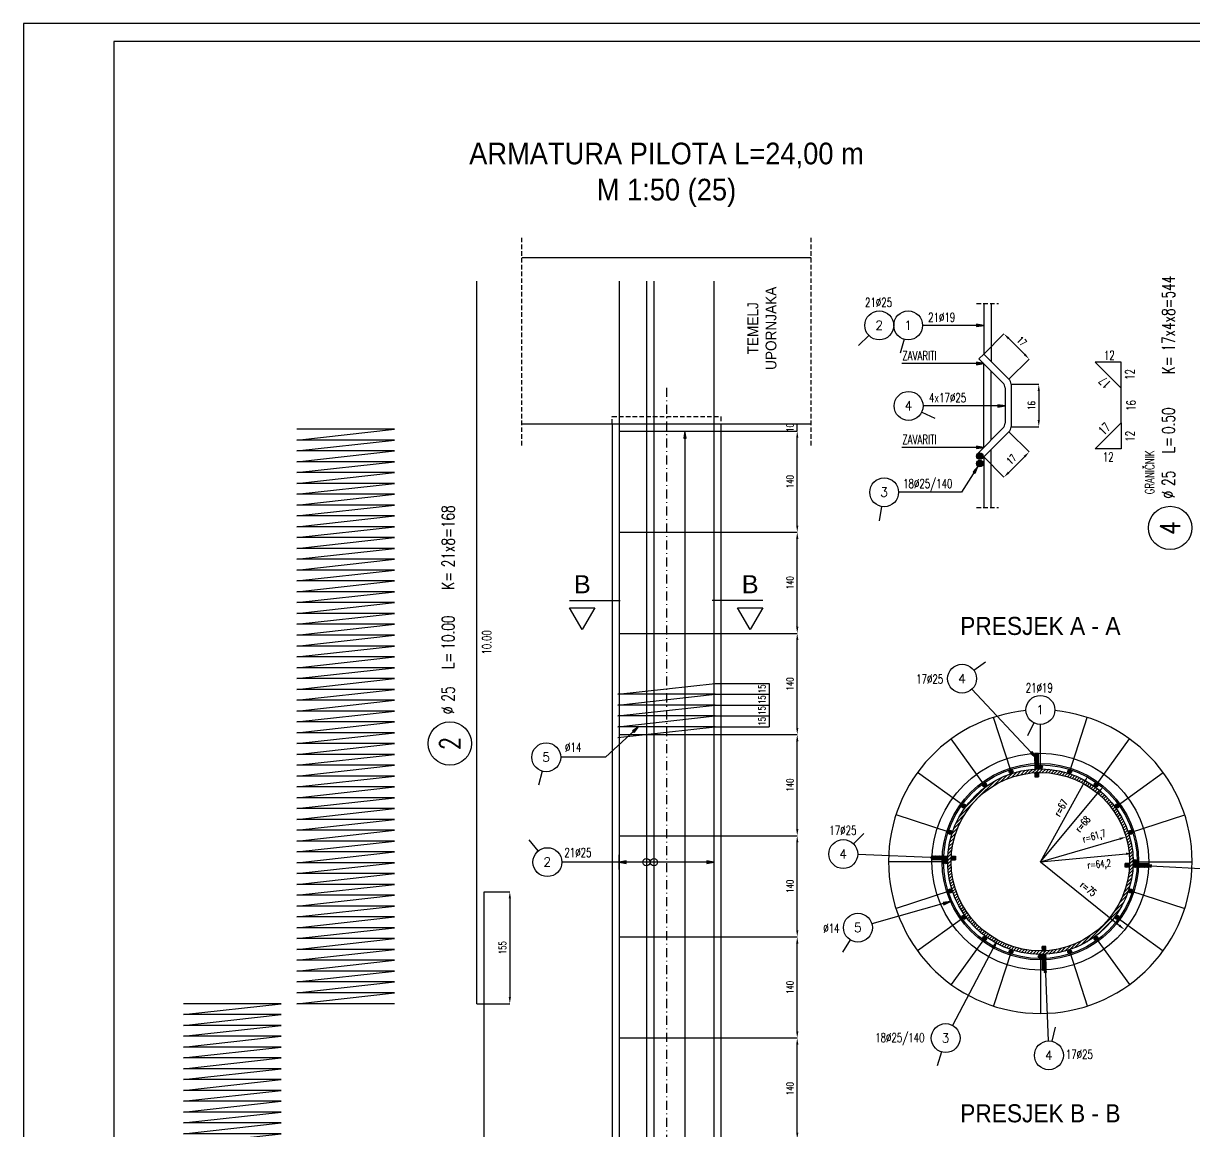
# Model space of a CAD drawing. Extents: x 0 to 12346, y 0 to 3567.
# Drawn here: x 0 to 1619, y 2034 to 3567 of the extents above; entities that cross this region are included whole.
import ezdxf
from ezdxf.enums import TextEntityAlignment as Align

# ---------------------------------------------------------------- set-up
doc = ezdxf.new("R2010")
doc.units = 0
doc.header["$LTSCALE"] = 50
doc.header["$PDMODE"] = 34
doc.header["$PDSIZE"] = 5
for name, pattern in [('CENTER', [0.47, 0.25, -0.1, 0.02, -0.1]), ('HIDDEN', [9.525, 6.35, -3.175]), ('HIDDEN2', [0.1875, 0.125, -0.0625])]:
    doc.linetypes.add(name, pattern=pattern)
doc.layers.get('DEFPOINTS').update_dxf_attribs({"linetype": 'CONTINUOUS'})
for name, color, linetype in [('ARM', 1, 'CONTINUOUS'), ('ARM-I', 6, 'CONTINUOUS'), ('BETON', 7, 'CONTINUOUS'), ('CRTICA', 7, 'CONTINUOUS'), ('KOTE', 4, 'CONTINUOUS'), ('NEVIDLJIVO', 9, 'HIDDEN2'), ('OSI', 2, 'CENTER'), ('TANKO', 8, 'CONTINUOUS'), ('TEKST', 7, 'CONTINUOUS')]:
    doc.layers.add(name, color=color, linetype=linetype)
doc.styles.add('KOTE', font='romans.shx', dxfattribs={"width": 0.7})
doc.styles.add('NASLOV', font='ARIAL.TTF')
doc.styles.get("Standard").update_dxf_attribs({"font": 'romans.shx', "width": 0.9})
doc.dimstyles.new('M-50', dxfattribs={"dimscale": 50, "dimtxt": 0.2, "dimasz": 0.185, "dimexe": 0, "dimexo": 0, "dimgap": 0.1, "dimtad": 1, "dimdec": 0, "dimzin": 0, "dimdsep": 46, "dimtxsty": 'KOTE', "dimcen": 0.09, "dimclrd": 256, "dimclre": 256, "dimclrt": 2, "dimadec": 0, "dimazin": 0, "dimtfac": 1, "dimtdec": 0, "dimtix": 1, "dimtmove": 2, "dimatfit": 3, "dimfxl": 0, "dimtolj": 1, "dimtzin": 0, "dimarcsym": 0})
pattern_1 = [(45, (-13958.2427, -62339.7396), (-1.122532015, 1.122532015), []), (135, (-13958.2427, -62339.7396), (-1.122532015, -1.122532015), [])]
pattern_2 = [(225, (16772.4574, 67152.7435), (1.122532015, -1.122532015), []), (315, (16772.4574, 67152.7435), (1.122532015, 1.122532015), [])]
pattern_3 = [(225, (66153.349, 17771.852), (-1.122532015, 1.122532015), []), (135, (66153.349, 17771.852), (1.122532015, 1.122532015), [])]
pattern_4 = [(45, (-63339.1342, -12958.8481), (1.122532015, -1.122532015), []), (315, (-63339.1342, -12958.8481), (-1.122532015, -1.122532015), [])]

# ---------------------------------------------------------------- blocks, each defined once
blk = doc.blocks.new('A$C5B970AFC')
at = {"layer": 'TANKO'}
h = blk.add_hatch(color=256, dxfattribs=at)
edge = h.paths.add_edge_path()
edge.add_arc((0, 0), 1.4, 0, 360)
blk.add_circle((0, 0), 1.4, dxfattribs=at)
blk = doc.blocks.new('P')
at = {"layer": 'KOTE'}
blk.add_circle((0, 0), 0.4, dxfattribs=at)
blk.add_attdef('P', text='', height=0.25, dxfattribs=at).set_placement((-0.004, 0.004), align=Align.MIDDLE)
blk = doc.blocks.new('STR')
at = {"layer": 'KOTE', "color": 9}
blk.add_lwpolyline([(-1, 0.17), (-1, -0.17), (0, 0)], close=True, dxfattribs=at)
at = {"layer": 'KOTE', "color": 9, "linetype": 'ByBlock'}
blk.add_solid([(-1, 0.17), (-1, -0.17), (0, 0)], dxfattribs=at)
blk = doc.blocks.new('*D287')
at = {"layer": 'DEFPOINTS', "color": 0}
for p in [(1328.8, 3109.1), (1391.6, 3102.2), (1363.7, 3074.3)]:
    blk.add_point(p, dxfattribs=at)
at = {"layer": 'TANKO', "lineweight": -2}
for p, q in [((1328.8, 3109.1), (1356.7, 3137.1)), ((1363.3, 3130.5), (1385.1, 3108.7)), ((1363.7, 3074.3), (1391.6, 3102.2))]:
    blk.add_line(p, q, dxfattribs=at)
at = {"layer": 'TANKO'}
for points in [[(1364.4, 3131.6), (1362.2, 3129.4), (1356.7, 3137.1)], [(1386.2, 3109.8), (1384, 3107.7), (1391.6, 3102.2)]]:
    blk.add_solid(points, dxfattribs=at)
at = {"layer": 'TANKO', "color": 2, "insert": (1381.3, 3126.7), "char_height": 10, "attachment_point": 5, "rotation": 315.02, "style": 'KOTE'}
blk.add_mtext('\\A1;{\\fRomanS|b0|i0|c238|p2;17}', dxfattribs=at)
blk = doc.blocks.new('*D288')
at = {"layer": 'DEFPOINTS', "color": 0}
for p in [(1363.7, 3001.5), (1328.8, 2966.6), (1391.6, 2973.5)]:
    blk.add_point(p, dxfattribs=at)
at = {"layer": 'TANKO', "lineweight": -2}
for p, q in [((1363.7, 3001.5), (1391.6, 2973.5)), ((1328.8, 2966.6), (1356.7, 2938.7)), ((1363.3, 2945.2), (1385.1, 2967))]:
    blk.add_line(p, q, dxfattribs=at)
at = {"layer": 'TANKO'}
for points in [[(1384, 2968.1), (1386.2, 2965.9), (1391.6, 2973.5)], [(1362.2, 2946.3), (1364.4, 2944.1), (1356.7, 2938.7)]]:
    blk.add_solid(points, dxfattribs=at)
at = {"layer": 'TANKO', "color": 2, "insert": (1367.1, 2963.2), "char_height": 10, "attachment_point": 5, "rotation": 44.98, "style": 'KOTE'}
blk.add_mtext('\\A1;{\\fRomanS|b0|i0|c238|p2;17}', dxfattribs=at)
blk = doc.blocks.new('*D289')
at = {"layer": 'DEFPOINTS', "color": 0}
for p in [(1366.6, 3067.2), (1366.6, 3008.5), (1404.9, 3008.5)]:
    blk.add_point(p, dxfattribs=at)
at = {"layer": 'TANKO', "lineweight": -2}
for p, q in [((1366.6, 3067.2), (1404.9, 3067.2)), ((1404.9, 3057.9), (1404.9, 3017.8)), ((1366.6, 3008.5), (1404.9, 3008.5))]:
    blk.add_line(p, q, dxfattribs=at)
at = {"layer": 'TANKO'}
for points in [[(1403.4, 3057.9), (1406.5, 3057.9), (1404.9, 3067.2)], [(1403.4, 3017.8), (1406.5, 3017.8), (1404.9, 3008.5)]]:
    blk.add_solid(points, dxfattribs=at)
at = {"layer": 'TANKO', "color": 2, "insert": (1394.9, 3037.9), "char_height": 10, "attachment_point": 5, "rotation": 90, "style": 'KOTE'}
blk.add_mtext('\\A1;{\\fRomanS|b0|i0|c238|p2;16}', dxfattribs=at)
blk = doc.blocks.new('*D290')
at = {"layer": 'DEFPOINTS', "color": 0}
for p in [(957.3, 2653.2), (957.3, 2638.2), (1031.9, 2638.2)]:
    blk.add_point(p, dxfattribs=at)
at = {"layer": 'TANKO', "lineweight": -2}
for p, q in [((957.3, 2653.2), (1031.9, 2653.2)), ((1031.9, 2653.2), (1031.9, 2638.2)), ((957.3, 2638.2), (1031.9, 2638.2))]:
    blk.add_line(p, q, dxfattribs=at)
at = {"layer": 'TANKO', "color": 2, "insert": (1021.9, 2645.7), "char_height": 10, "attachment_point": 5, "rotation": 90, "style": 'KOTE'}
blk.add_mtext('\\A1;15', dxfattribs=at)
blk = doc.blocks.new('*D291')
at = {"layer": 'DEFPOINTS', "color": 0}
for p in [(957.3, 2638.2), (957.3, 2623.2), (1031.9, 2623.2)]:
    blk.add_point(p, dxfattribs=at)
at = {"layer": 'TANKO', "lineweight": -2}
for p, q in [((957.3, 2638.2), (1031.9, 2638.2)), ((957.3, 2623.2), (1031.9, 2623.2)), ((1031.9, 2638.2), (1031.9, 2623.2))]:
    blk.add_line(p, q, dxfattribs=at)
at = {"layer": 'TANKO', "color": 2, "insert": (1021.9, 2630.7), "char_height": 10, "attachment_point": 5, "rotation": 90, "style": 'KOTE'}
blk.add_mtext('\\A1;15', dxfattribs=at)
blk = doc.blocks.new('*D292')
at = {"layer": 'DEFPOINTS', "color": 0}
for p in [(957.3, 2623.2), (957.3, 2608.2), (1031.9, 2608.2)]:
    blk.add_point(p, dxfattribs=at)
at = {"layer": 'TANKO', "lineweight": -2}
for p, q in [((957.3, 2623.2), (1031.9, 2623.2)), ((1031.9, 2623.2), (1031.9, 2608.2)), ((957.3, 2608.2), (1031.9, 2608.2))]:
    blk.add_line(p, q, dxfattribs=at)
at = {"layer": 'TANKO', "color": 2, "insert": (1021.9, 2615.7), "char_height": 10, "attachment_point": 5, "rotation": 90, "style": 'KOTE'}
blk.add_mtext('\\A1;15', dxfattribs=at)
blk = doc.blocks.new('*D293')
at = {"layer": 'DEFPOINTS', "color": 0}
for p in [(957.3, 2608.2), (957.3, 2593.2), (1031.9, 2593.2)]:
    blk.add_point(p, dxfattribs=at)
at = {"layer": 'TANKO', "lineweight": -2}
for p, q in [((957.3, 2608.2), (1031.9, 2608.2)), ((1031.9, 2608.2), (1031.9, 2593.2)), ((957.3, 2593.2), (1031.9, 2593.2))]:
    blk.add_line(p, q, dxfattribs=at)
at = {"layer": 'TANKO', "color": 2, "insert": (1021.9, 2600.7), "char_height": 10, "attachment_point": 5, "rotation": 90, "style": 'KOTE'}
blk.add_mtext('\\A1;15', dxfattribs=at)
blk = doc.blocks.new('*D295')
at = {"layer": 'DEFPOINTS', "color": 0}
for p in [(955.4, 2582.5), (1070.7, 2582.5), (955.4, 2442.5)]:
    blk.add_point(p, dxfattribs=at)
at = {"layer": 'TANKO', "lineweight": -2}
for p, q in [((955.4, 2582.5), (1070.7, 2582.5)), ((1070.7, 2451.7), (1070.7, 2573.2)), ((955.4, 2442.5), (1070.7, 2442.5))]:
    blk.add_line(p, q, dxfattribs=at)
at = {"layer": 'TANKO'}
for points in [[(1069.2, 2573.2), (1072.3, 2573.2), (1070.7, 2582.5)], [(1069.2, 2451.7), (1072.3, 2451.7), (1070.7, 2442.5)]]:
    blk.add_solid(points, dxfattribs=at)
at = {"layer": 'TANKO', "color": 2, "insert": (1060.7, 2512.5), "char_height": 10, "attachment_point": 5, "rotation": 90, "style": 'KOTE'}
blk.add_mtext('\\A1;140', dxfattribs=at)
blk = doc.blocks.new('*D296')
at = {"layer": 'DEFPOINTS', "color": 0}
for p in [(955.4, 2722.5), (1070.7, 2722.5), (955.4, 2582.5)]:
    blk.add_point(p, dxfattribs=at)
at = {"layer": 'TANKO', "lineweight": -2}
for p, q in [((955.4, 2722.5), (1070.7, 2722.5)), ((1070.7, 2591.7), (1070.7, 2713.2)), ((955.4, 2582.5), (1070.7, 2582.5))]:
    blk.add_line(p, q, dxfattribs=at)
at = {"layer": 'TANKO'}
for points in [[(1069.2, 2713.2), (1072.3, 2713.2), (1070.7, 2722.5)], [(1069.2, 2591.7), (1072.3, 2591.7), (1070.7, 2582.5)]]:
    blk.add_solid(points, dxfattribs=at)
at = {"layer": 'TANKO', "color": 2, "insert": (1060.7, 2652.5), "char_height": 10, "attachment_point": 5, "rotation": 90, "style": 'KOTE'}
blk.add_mtext('\\A1;140', dxfattribs=at)
blk = doc.blocks.new('*D297')
at = {"layer": 'DEFPOINTS', "color": 0}
for p in [(955.4, 2862.5), (1070.7, 2862.5), (955.4, 2722.5)]:
    blk.add_point(p, dxfattribs=at)
at = {"layer": 'TANKO', "lineweight": -2}
for p, q in [((955.4, 2862.5), (1070.7, 2862.5)), ((1070.7, 2731.7), (1070.7, 2853.2)), ((955.4, 2722.5), (1070.7, 2722.5))]:
    blk.add_line(p, q, dxfattribs=at)
at = {"layer": 'TANKO'}
for points in [[(1069.2, 2853.2), (1072.3, 2853.2), (1070.7, 2862.5)], [(1069.2, 2731.7), (1072.3, 2731.7), (1070.7, 2722.5)]]:
    blk.add_solid(points, dxfattribs=at)
at = {"layer": 'TANKO', "color": 2, "insert": (1060.7, 2792.5), "char_height": 10, "attachment_point": 5, "rotation": 90, "style": 'KOTE'}
blk.add_mtext('\\A1;140', dxfattribs=at)
blk = doc.blocks.new('*D298')
at = {"layer": 'DEFPOINTS', "color": 0}
for p in [(955.4, 3002.5), (1070.7, 3002.5), (955.4, 2862.5)]:
    blk.add_point(p, dxfattribs=at)
at = {"layer": 'TANKO', "lineweight": -2}
for p, q in [((955.4, 3002.5), (1070.7, 3002.5)), ((1070.7, 2871.7), (1070.7, 2993.2)), ((955.4, 2862.5), (1070.7, 2862.5))]:
    blk.add_line(p, q, dxfattribs=at)
at = {"layer": 'TANKO'}
for points in [[(1069.2, 2993.2), (1072.3, 2993.2), (1070.7, 3002.5)], [(1069.2, 2871.7), (1072.3, 2871.7), (1070.7, 2862.5)]]:
    blk.add_solid(points, dxfattribs=at)
at = {"layer": 'TANKO', "color": 2, "insert": (1060.7, 2932.5), "char_height": 10, "attachment_point": 5, "rotation": 90, "style": 'KOTE'}
blk.add_mtext('\\A1;140', dxfattribs=at)
blk = doc.blocks.new('*D299')
at = {"layer": 'DEFPOINTS', "color": 0}
for p in [(985.8, 3012.5), (1070.7, 3012.5), (955.4, 3002.5)]:
    blk.add_point(p, dxfattribs=at)
at = {"layer": 'TANKO', "lineweight": -2}
for p, q in [((985.8, 3012.5), (1070.7, 3012.5)), ((1070.7, 3002.5), (1070.7, 3012.5)), ((955.4, 3002.5), (1070.7, 3002.5))]:
    blk.add_line(p, q, dxfattribs=at)
at = {"layer": 'TANKO', "color": 2, "insert": (1060.7, 3007.5), "char_height": 10, "attachment_point": 5, "rotation": 90, "style": 'KOTE'}
blk.add_mtext('\\A1;10', dxfattribs=at)
blk = doc.blocks.new('S')
at = {"layer": 'KOTE', "color": 9}
blk.add_line((0, 1), (0, -1), dxfattribs=at)
blk.add_lwpolyline([(-1, 0.17), (-1, -0.17), (0, 0)], close=True, dxfattribs=at)
at = {"layer": 'KOTE', "color": 9, "linetype": 'ByBlock'}
blk.add_solid([(-1, 0.17), (-1, -0.17), (0, 0)], dxfattribs=at)
blk = doc.blocks.new('*D300')
at = {"layer": 'DEFPOINTS', "color": 0}
for p in [(1407.1, 2406.5), (1523.8, 2312.2)]:
    blk.add_point(p, dxfattribs=at)
at = {"layer": 'TANKO', "lineweight": -2}
blk.add_line((1407.1, 2406.5), (1516.6, 2318), dxfattribs=at)
at = {"layer": 'TANKO'}
blk.add_solid([(1517.6, 2319.2), (1515.6, 2316.8), (1523.8, 2312.2)], dxfattribs=at)
at = {"layer": 'TANKO', "color": 2, "insert": (1473.5, 2369), "char_height": 10, "attachment_point": 5, "rotation": 321.0603, "style": 'KOTE'}
blk.add_mtext('\\A1;{\\fRomanS|b0|i0|c238|p2;r=75}', dxfattribs=at)
blk = doc.blocks.new('*D301')
at = {"layer": 'DEFPOINTS', "color": 0}
for p in [(1535, 2418.2), (1407.1, 2406.5)]:
    blk.add_point(p, dxfattribs=at)
at = {"layer": 'TANKO', "lineweight": -2}
blk.add_line((1407.1, 2406.5), (1525.8, 2417.4), dxfattribs=at)
at = {"layer": 'TANKO'}
blk.add_solid([(1525.6, 2418.9), (1525.9, 2415.8), (1535, 2418.2)], dxfattribs=at)
at = {"layer": 'TANKO', "color": 2, "insert": (1488.5, 2401.8), "char_height": 10, "attachment_point": 5, "rotation": 5.2264, "style": 'KOTE'}
blk.add_mtext('\\A1;{\\fRomanS|b0|i0|c238|p2;r=64,2}', dxfattribs=at)
blk = doc.blocks.new('*D302')
at = {"layer": 'DEFPOINTS', "color": 0}
for p in [(1525.7, 2440.7), (1407.1, 2406.5)]:
    blk.add_point(p, dxfattribs=at)
at = {"layer": 'TANKO', "lineweight": -2}
blk.add_line((1407.1, 2406.5), (1516.8, 2438.1), dxfattribs=at)
at = {"layer": 'TANKO'}
blk.add_solid([(1516.4, 2439.6), (1517.2, 2436.6), (1525.7, 2440.7)], dxfattribs=at)
at = {"layer": 'TANKO', "color": 2, "insert": (1481.8, 2440.5), "char_height": 10, "attachment_point": 5, "rotation": 16.0693, "style": 'KOTE'}
blk.add_mtext('\\A1;{\\fRomanS|b0|i0|c238|p2;r=61,7}', dxfattribs=at)
blk = doc.blocks.new('*D303')
at = {"layer": 'DEFPOINTS', "color": 0}
for p in [(1494.5, 2510.7), (1407.1, 2406.5)]:
    blk.add_point(p, dxfattribs=at)
at = {"layer": 'TANKO', "lineweight": -2}
blk.add_line((1407.1, 2406.5), (1488.6, 2503.6), dxfattribs=at)
at = {"layer": 'TANKO'}
blk.add_solid([(1487.4, 2504.6), (1489.8, 2502.6), (1494.5, 2510.7)], dxfattribs=at)
at = {"layer": 'TANKO', "color": 2, "insert": (1465.7, 2458.6), "char_height": 10, "attachment_point": 5, "rotation": 49.9944, "style": 'KOTE'}
blk.add_mtext('\\A1;{\\fRomanS|b0|i0|c238|p2;r=68}', dxfattribs=at)
blk = doc.blocks.new('*D304')
at = {"layer": 'DEFPOINTS', "color": 0}
for p in [(1473, 2525.5), (1407.1, 2406.5)]:
    blk.add_point(p, dxfattribs=at)
at = {"layer": 'TANKO', "lineweight": -2}
blk.add_line((1407.1, 2406.5), (1468.5, 2517.4), dxfattribs=at)
at = {"layer": 'TANKO'}
blk.add_solid([(1467.2, 2518.1), (1469.9, 2516.6), (1473, 2525.5)], dxfattribs=at)
at = {"layer": 'TANKO', "color": 2, "insert": (1435.4, 2481), "char_height": 10, "attachment_point": 5, "rotation": 61.0215, "style": 'KOTE'}
blk.add_mtext('\\A1;{\\fRomanS|b0|i0|c238|p2;r=67}', dxfattribs=at)
blk = doc.blocks.new('POZ')
at = {"layer": 'ARM-I'}
blk.add_circle((0, 0), 0.6, dxfattribs=at)
at = {"layer": 'ARM', "width": 0.7}
for s, p in [('%%c', (0.814, -0.125)), ('L=', (2.064, -0.125)), ('K=', (4.256, -0.125))]:
    blk.add_text(s, height=0.35, dxfattribs=at).set_placement(p)
for tag, p in [('VA', (0.879, 0.435)), ('FI', (1.162, -0.13)), ('DUZ', (2.598, -0.13)), ('KOM', (4.881, -0.13))]:
    blk.add_attdef(tag, p, '', height=0.35, dxfattribs=at)
at = {"layer": 'ARM', "width": 0.7, "flags": 1}
for tag, p in [('TIP', (1.038, -0.896)), ('A', (1.162, -1.411)), ('B', (1.162, -1.918)), ('C', (1.162, -2.426)), ('D', (1.162, -2.934)), ('E', (1.162, -3.441)), ('F', (1.162, -3.949)), ('G', (1.162, -4.457)), ('H', (1.162, -4.964)), ('I', (1.162, -5.472)), ('J', (1.162, -5.98)), ('K', (1.162, -6.487)), ('L', (1.162, -6.995)), ('M', (1.162, -7.503)), ('N', (1.162, -8.011))]:
    blk.add_attdef(tag, p, '', height=0.35, dxfattribs=at)
at = {"layer": 'ARM-I', "width": 0.8}
blk.add_attdef('POZ', text='', height=0.55, dxfattribs=at).set_placement((0, 0), align=Align.MIDDLE)
blk = doc.blocks.new('A$C03C140D4')
at = {"layer": 'ARM-I'}
for p, q in [((-135, 780), (0, 795)), ((0, 795), (-135, 795)), ((-135, 765), (0, 780)), ((0, 780), (-135, 780)), ((-135, 750), (0, 765)), ((0, 765), (-135, 765)), ((-135, 735), (0, 750)), ((0, 750), (-135, 750)), ((-135, 720), (0, 735)), ((0, 735), (-135, 735)), ((-135, 705), (0, 720)), ((0, 720), (-135, 720)), ((-135, 690), (0, 705)), ((0, 705), (-135, 705)), ((-135, 675), (0, 690)), ((0, 690), (-135, 690)), ((-135, 660), (0, 675)), ((0, 675), (-135, 675)), ((-135, 645), (0, 660)), ((0, 660), (-135, 660)), ((-135, 630), (0, 645)), ((0, 645), (-135, 645)), ((-135, 615), (0, 630)), ((0, 630), (-135, 630)), ((-135, 600), (0, 615)), ((0, 615), (-135, 615)), ((-135, 585), (0, 600)), ((0, 600), (-135, 600)), ((-135, 570), (0, 585)), ((0, 585), (-135, 585)), ((-135, 555), (0, 570)), ((0, 570), (-135, 570)), ((-135, 540), (0, 555)), ((0, 555), (-135, 555)), ((-135, 525), (0, 540)), ((0, 540), (-135, 540)), ((-135, 510), (0, 525)), ((0, 525), (-135, 525)), ((-135, 495), (0, 510)), ((0, 510), (-135, 510)), ((-135, 480), (0, 495)), ((0, 495), (-135, 495)), ((-135, 465), (0, 480)), ((0, 480), (-135, 480)), ((-135, 450), (0, 465)), ((0, 465), (-135, 465)), ((-135, 435), (0, 450)), ((0, 450), (-135, 450)), ((-135, 420), (0, 435)), ((0, 435), (-135, 435)), ((-135, 405), (0, 420)), ((0, 420), (-135, 420)), ((-135, 390), (0, 405)), ((0, 405), (-135, 405)), ((-135, 375), (0, 390)), ((0, 390), (-135, 390)), ((-135, 360), (0, 375)), ((0, 375), (-135, 375)), ((-135, 345), (0, 360)), ((0, 360), (-135, 360)), ((-135, 330), (0, 345)), ((0, 345), (-135, 345)), ((-135, 315), (0, 330)), ((0, 330), (-135, 330)), ((-135, 300), (0, 315)), ((0, 315), (-135, 315)), ((-135, 285), (0, 300)), ((0, 300), (-135, 300)), ((-135, 270), (0, 285)), ((0, 285), (-135, 285)), ((-135, 255), (0, 270)), ((0, 270), (-135, 270)), ((-135, 240), (0, 255)), ((0, 255), (-135, 255)), ((-135, 225), (0, 240)), ((0, 240), (-135, 240)), ((-135, 210), (0, 225)), ((0, 225), (-135, 225)), ((-135, 195), (0, 210)), ((0, 210), (-135, 210)), ((-135, 180), (0, 195)), ((0, 195), (-135, 195)), ((-135, 165), (0, 180)), ((0, 180), (-135, 180)), ((-135, 150), (0, 165)), ((0, 165), (-135, 165)), ((-135, 135), (0, 150)), ((0, 150), (-135, 150)), ((-135, 120), (0, 135)), ((0, 135), (-135, 135)), ((-135, 105), (0, 120)), ((0, 120), (-135, 120)), ((-135, 90), (0, 105)), ((0, 105), (-135, 105)), ((-135, 75), (0, 90)), ((0, 90), (-135, 90)), ((-135, 60), (0, 75)), ((0, 75), (-135, 75)), ((-135, 45), (0, 60)), ((0, 60), (-135, 60)), ((-135, 30), (0, 45)), ((0, 45), (-135, 45)), ((-135, 15), (0, 30)), ((0, 30), (-135, 30)), ((-135, 0), (0, 15)), ((0, 15), (-135, 15)), ((0, 0), (-135, 0))]:
    blk.add_line(p, q, dxfattribs=at)
blk = doc.blocks.new('*D334')
at = {"layer": 'DEFPOINTS', "color": 0}
for p in [(955.4, 2162.5), (1070.7, 2162.5), (955.4, 2022.5)]:
    blk.add_point(p, dxfattribs=at)
at = {"layer": 'TANKO', "lineweight": -2}
for p, q in [((955.4, 2162.5), (1070.7, 2162.5)), ((1070.7, 2031.7), (1070.7, 2153.2)), ((955.4, 2022.5), (1070.7, 2022.5))]:
    blk.add_line(p, q, dxfattribs=at)
at = {"layer": 'TANKO'}
for points in [[(1069.2, 2153.2), (1072.3, 2153.2), (1070.7, 2162.5)], [(1069.2, 2031.7), (1072.3, 2031.7), (1070.7, 2022.5)]]:
    blk.add_solid(points, dxfattribs=at)
at = {"layer": 'TANKO', "color": 2, "insert": (1060.7, 2092.5), "char_height": 10, "attachment_point": 5, "rotation": 90, "style": 'KOTE'}
blk.add_mtext('\\A1;140', dxfattribs=at)
blk = doc.blocks.new('*D335')
at = {"layer": 'DEFPOINTS', "color": 0}
for p in [(955.4, 2302.5), (1070.7, 2302.5), (955.4, 2162.5)]:
    blk.add_point(p, dxfattribs=at)
at = {"layer": 'TANKO', "lineweight": -2}
for p, q in [((955.4, 2302.5), (1070.7, 2302.5)), ((1070.7, 2171.7), (1070.7, 2293.2)), ((955.4, 2162.5), (1070.7, 2162.5))]:
    blk.add_line(p, q, dxfattribs=at)
at = {"layer": 'TANKO'}
for points in [[(1069.2, 2293.2), (1072.3, 2293.2), (1070.7, 2302.5)], [(1069.2, 2171.7), (1072.3, 2171.7), (1070.7, 2162.5)]]:
    blk.add_solid(points, dxfattribs=at)
at = {"layer": 'TANKO', "color": 2, "insert": (1060.7, 2232.5), "char_height": 10, "attachment_point": 5, "rotation": 90, "style": 'KOTE'}
blk.add_mtext('\\A1;140', dxfattribs=at)
blk = doc.blocks.new('*D336')
at = {"layer": 'DEFPOINTS', "color": 0}
for p in [(955.4, 2442.5), (1070.7, 2442.5), (955.4, 2302.5)]:
    blk.add_point(p, dxfattribs=at)
at = {"layer": 'TANKO', "lineweight": -2}
for p, q in [((955.4, 2442.5), (1070.7, 2442.5)), ((1070.7, 2311.7), (1070.7, 2433.2)), ((955.4, 2302.5), (1070.7, 2302.5))]:
    blk.add_line(p, q, dxfattribs=at)
at = {"layer": 'TANKO'}
for points in [[(1069.2, 2433.2), (1072.3, 2433.2), (1070.7, 2442.5)], [(1069.2, 2311.7), (1072.3, 2311.7), (1070.7, 2302.5)]]:
    blk.add_solid(points, dxfattribs=at)
at = {"layer": 'TANKO', "color": 2, "insert": (1060.7, 2372.5), "char_height": 10, "attachment_point": 5, "rotation": 90, "style": 'KOTE'}
blk.add_mtext('\\A1;140', dxfattribs=at)
blk = doc.blocks.new('*D347')
at = {"layer": 'DEFPOINTS', "color": 0}
for p in [(637.5, 2365), (627.5, 2210), (673, 2210)]:
    blk.add_point(p, dxfattribs=at)
at = {"layer": 'TANKO', "lineweight": -2}
for p, q in [((637.5, 2365), (673, 2365)), ((673, 2355.7), (673, 2219.2)), ((627.5, 2210), (673, 2210))]:
    blk.add_line(p, q, dxfattribs=at)
at = {"layer": 'TANKO'}
for points in [[(671.5, 2355.7), (674.6, 2355.7), (673, 2365)], [(671.5, 2219.2), (674.6, 2219.2), (673, 2210)]]:
    blk.add_solid(points, dxfattribs=at)
at = {"layer": 'TANKO', "color": 2, "insert": (663, 2287.5), "char_height": 10, "attachment_point": 5, "rotation": 90, "style": 'KOTE'}
blk.add_mtext('\\A1;155', dxfattribs=at)

msp = doc.modelspace()

# ---------------------------------------------------------------- hatches: boundary and pattern name
at = {"layer": 'ARM'}
h = msp.add_hatch(color=256, dxfattribs=at)
edge = h.paths.add_edge_path()
edge.add_arc((1323.3, 2957.6), 4.68, 0, 360)
edge = h.paths.add_edge_path()
edge.add_arc((1323.3, 2967.7), 4.68, 0, 360)
at = {"layer": 'TANKO'}
h = msp.add_hatch(dxfattribs=at)
h.set_pattern_fill('ANSI37', color=256, scale=0.5, style=0)
h.set_pattern_definition(pattern_1)
edge = h.paths.add_edge_path()
edge.add_arc((1407.1, 2406.5), 128.4, 91.2495, 93.4819)
edge.add_line((1399.3, 2534.7), (1399.1, 2556.3))
edge.add_arc((1407.1, 2406.5), 150, 91.1596, 93.0702, ccw=False)
edge.add_line((1404.1, 2556.5), (1404.3, 2534.9))
h = msp.add_hatch(dxfattribs=at)
h.set_pattern_fill('ANSI31', color=256, style=0)
h.set_pattern_definition([(45, (-14101.5346, -61937.3714), (-2.24506403, 2.24506403), [])])
edge = h.paths.add_edge_path()
edge.add_arc((1407.1, 2406.5), 128.4, 0, 360)
edge = h.paths.add_edge_path(flags=16)
edge.add_arc((1407.1, 2406.5), 123.4, 0, 360)
h = msp.add_hatch(dxfattribs=at)
h.set_pattern_fill('ANSI37', color=256, scale=0.5, style=0)
h.set_pattern_definition(pattern_1)
edge = h.paths.add_edge_path()
edge.add_arc((1407.1, 2406.5), 123.4, 91.2749, 93.5977)
edge.add_line((1399.4, 2529.7), (1399.4, 2523.9))
edge.add_line((1399.4, 2523.9), (1404.4, 2524))
edge.add_line((1404.4, 2524), (1404.4, 2529.9))
h = msp.add_hatch(dxfattribs=at)
h.set_pattern_fill('ANSI37', color=256, scale=0.5, style=0)
h.set_pattern_definition(pattern_3)
edge = h.paths.add_edge_path()
edge.add_arc((1407.1, 2406.5), 128.4, 176.5181, 178.7505)
edge.add_line((1278.7, 2409.3), (1257.1, 2409.5))
edge.add_arc((1407.1, 2406.5), 150, 176.9298, 178.8404, ccw=False)
edge.add_line((1257.3, 2414.5), (1278.9, 2414.3))
h = msp.add_hatch(dxfattribs=at)
h.set_pattern_fill('ANSI37', color=256, scale=0.5, style=0)
h.set_pattern_definition(pattern_3)
edge = h.paths.add_edge_path()
edge.add_arc((1407.1, 2406.5), 123.4, 176.4023, 178.7251)
edge.add_line((1283.7, 2409.2), (1289.6, 2409.2))
edge.add_line((1289.6, 2409.2), (1289.7, 2414.2))
edge.add_line((1289.7, 2414.2), (1284, 2414.2))
h = msp.add_hatch(dxfattribs=at)
h.set_pattern_fill('ANSI37', color=256, scale=0.5, style=0)
h.set_pattern_definition(pattern_4)
edge = h.paths.add_edge_path()
edge.add_arc((1407.1, 2406.5), 123.4, 356.4023, 358.7251)
edge.add_line((1530.5, 2403.8), (1524.6, 2403.8))
edge.add_line((1524.6, 2403.8), (1524.5, 2398.8))
edge.add_line((1524.5, 2398.8), (1530.3, 2398.8))
h = msp.add_hatch(dxfattribs=at)
h.set_pattern_fill('ANSI37', color=256, scale=0.5, style=0)
h.set_pattern_definition(pattern_4)
edge = h.paths.add_edge_path()
edge.add_arc((1407.1, 2406.5), 128.4, 356.5181, 358.7505)
edge.add_line((1535.5, 2403.7), (1557.1, 2403.5))
edge.add_arc((1407.1, 2406.5), 150, 356.9298, 358.8404, ccw=False)
edge.add_line((1556.9, 2398.5), (1535.3, 2398.7))
h = msp.add_hatch(dxfattribs=at)
h.set_pattern_fill('ANSI37', color=256, scale=0.5, style=0)
h.set_pattern_definition(pattern_2)
edge = h.paths.add_edge_path()
edge.add_arc((1407.1, 2406.5), 123.4, 271.2749, 273.5977)
edge.add_line((1414.9, 2283.3), (1414.8, 2289.1))
edge.add_line((1414.8, 2289.1), (1409.8, 2289))
edge.add_line((1409.8, 2289), (1409.9, 2283.1))
h = msp.add_hatch(dxfattribs=at)
h.set_pattern_fill('ANSI37', color=256, scale=0.5, style=0)
h.set_pattern_definition(pattern_2)
edge = h.paths.add_edge_path()
edge.add_arc((1407.1, 2406.5), 128.4, 271.2495, 273.4819)
edge.add_line((1414.9, 2278.3), (1415.1, 2256.7))
edge.add_arc((1407.1, 2406.5), 150, 271.1596, 273.0702, ccw=False)
edge.add_line((1410.1, 2256.5), (1409.9, 2278.1))

# ---------------------------------------------------------------- linework, layer by layer
at = {"layer": 'ARM'}
for p, q in [((824.2, 3210), (824.2, 622.5)), ((862, 3210), (862, 622.5)), ((872.5, 3210), (872.5, 622.5)), ((955.4, 3210), (955.4, 622.5)), ((1328.8, 3178.8), (1328.8, 3109.1)), ((1339, 3178.8), (1339, 3098.9)), ((1328.8, 3109.1), (1322.2, 3102.5)), ((1328.8, 3109.1), (1363.7, 3074.3)), ((1322.2, 3102.5), (1355.3, 3069.4)), ((1328.8, 2979.9), (1328.8, 3095.9)), ((1339, 2990), (1339, 3085.7)), ((1358.2, 3062.3), (1358.2, 3013.4)), ((1366.6, 3067.2), (1366.6, 3008.5)), ((824.2, 3002.5), (955.4, 3002.5)), ((1320, 2971.1), (1355.3, 3006.3)), ((1326.6, 2964.4), (1363.7, 3001.5)), ((1328.8, 2966.6), (1328.8, 2896.9)), ((1339, 2896.9), (1339, 2976.8)), ((824.2, 2862.5), (955.4, 2862.5)), ((824.2, 2722.5), (955.4, 2722.5)), ((822.3, 2638.2), (957.3, 2653.2)), ((822.3, 2623.2), (957.3, 2638.2)), ((957.3, 2638.2), (822.3, 2638.2)), ((822.3, 2608.2), (957.3, 2623.2)), ((957.3, 2623.2), (822.3, 2623.2)), ((822.3, 2593.2), (957.3, 2608.2)), ((957.3, 2608.2), (822.3, 2608.2)), ((822.3, 2578.2), (957.3, 2593.2)), ((957.3, 2593.2), (822.3, 2593.2)), ((824.2, 2582.5), (955.4, 2582.5)), ((824.2, 2442.5), (955.4, 2442.5)), ((824.2, 2302.5), (955.4, 2302.5)), ((824.2, 2162.5), (955.4, 2162.5))]:
    msp.add_line(p, q, dxfattribs=at)
for centre in [(1323.3, 2967.7), (1323.3, 2957.6)]:
    msp.add_circle(centre, 4.68, dxfattribs=at)
for centre, start, end in [((1348.2, 3062.3), 0, 45.02), ((1356.6, 3067.2), 0, 45.02), ((1348.2, 3013.4), 314.98, 0), ((1356.6, 3008.5), 314.98, 0)]:
    msp.add_arc(centre, 10, start, end, dxfattribs=at)
at = {"layer": 'ARM-I'}
for points in [[(627.5, 2210), (627.5, 3210)], [(1483, 2977.9), (1519, 3013.9), (1519, 3061.9), (1483, 3097.9)], [(637.5, 1415), (637.5, 2365)]]:
    msp.add_lwpolyline(points, dxfattribs=at)
at = {"layer": 'BETON'}
for p, q in [((689.8, 3242.5), (1089.8, 3242.5)), ((689.8, 3012.5), (1089.8, 3012.5)), ((814.8, 3012.5), (814.8, 612.5)), ((964.8, 3012.5), (964.8, 612.5))]:
    msp.add_line(p, q, dxfattribs=at)
for points in [[(0, 0), (10180.8, 0), (10180.8, 3566.7), (0, 3566.7)], [(125, 25), (10155.8, 25), (10155.8, 3541.7), (125, 3541.7)]]:
    msp.add_lwpolyline(points, close=True, dxfattribs=at)
msp.add_circle((1407.1, 2406.5), 150, dxfattribs=at)
at = {"layer": 'CRTICA'}
for p, q in [((1169.9, 3134.7), (1155.6, 3120.8)), ((1218.7, 3129.5), (1213.1, 3110.3)), ((1242.9, 3028.7), (1261, 3020.3)), ((1187.5, 2898), (1184, 2878.3)), ((1315, 2671.5), (1331.2, 2683.3)), ((1398.3, 2598.6), (1389.4, 2580.6)), ((717.9, 2531.8), (712.5, 2512.5)), ((1148.6, 2431.3), (1162.7, 2445.4)), ((712.3, 2421.4), (699.6, 2436.8)), ((1144.1, 2298.3), (1133.4, 2281.3)), ((1423.4, 2158), (1427.9, 2177.5)), ((1270.2, 2143.2), (1264.4, 2124.1))]:
    msp.add_line(p, q, dxfattribs=at)
at = {"layer": 'KOTE'}
for centre in [(862, 2405.9), (872.5, 2405.9)]:
    msp.add_circle(centre, 5, dxfattribs=at)
at = {"layer": 'NEVIDLJIVO'}
for p, q in [((689.8, 2982.5), (689.8, 3272.5)), ((1089.8, 2982.5), (1089.8, 3272.5)), ((1318.8, 3178.8), (1349, 3178.8)), ((814.8, 3022.5), (964.8, 3022.5)), ((814.8, 3012.5), (814.8, 3022.5)), ((964.8, 3022.5), (964.8, 3012.5)), ((1318.8, 2896.9), (1349, 2896.9))]:
    msp.add_line(p, q, dxfattribs=at)
at = {"layer": 'OSI'}
msp.add_line((889.8, 3062.5), (889.8, 582.5), dxfattribs=at)
at = {"layer": 'TANKO'}
for p, q in [((1328.8, 3148.7), (1244.2, 3148.7)), ((1328.8, 3095.9), (1215.4, 3095.9)), ((1358.2, 3037.2), (1244.8, 3037.2)), ((915.3, 3002.5), (915.3, 622.5)), ((1328.8, 2979.9), (1215.4, 2979.9)), ((1320.8, 2953.6), (1297.8, 2917.7)), ((1297.8, 2917.7), (1211, 2917.7)), ((1401.4, 2550.4), (1312.5, 2645.2)), ((851.1, 2593.2), (805.5, 2551)), ((1366.6, 2531.3), (1342.2, 2606.2)), ((1407.1, 2537.7), (1407.1, 2596.5)), ((1447.7, 2531.3), (1472, 2606.2)), ((1330, 2512.6), (1283.7, 2576.4)), ((1484.2, 2512.6), (1530.5, 2576.4)), ((805.5, 2551), (743.4, 2551)), ((1399.1, 2556.3), (1399.3, 2534.7)), ((1404.1, 2556.5), (1404.3, 2534.9)), ((1301, 2483.6), (1237.2, 2529.9)), ((1399.4, 2529.7), (1399.4, 2523.9)), ((1404.4, 2529.9), (1404.4, 2524)), ((1513.3, 2483.6), (1577, 2529.9)), ((1399.4, 2523.9), (1404.4, 2524)), ((1282.3, 2447), (1207.4, 2471.4)), ((1531.9, 2447), (1606.8, 2471.4)), ((1265.9, 2411.7), (1154.4, 2416.3)), ((1257.3, 2414.5), (1278.9, 2414.3)), ((1284, 2414.2), (1289.7, 2414.2)), ((1289.7, 2414.2), (1289.6, 2409.2)), ((824.2, 2405.9), (745, 2405.9)), ((955.4, 2405.9), (824.2, 2405.9)), ((1275.9, 2406.5), (1197.1, 2406.5)), ((1257.1, 2409.5), (1278.7, 2409.3)), ((1283.7, 2409.2), (1289.6, 2409.2)), ((1524.5, 2398.8), (1524.6, 2403.8)), ((1530.3, 2398.8), (1524.5, 2398.8)), ((1530.5, 2403.8), (1524.6, 2403.8)), ((1556.9, 2398.5), (1535.3, 2398.7)), ((1557.1, 2403.5), (1535.5, 2403.7)), ((1538.3, 2406.5), (1617.1, 2406.5)), ((1550.6, 2401.2), (1656.1, 2395.5)), ((1282.3, 2366), (1207.4, 2341.6)), ((1531.9, 2366), (1606.8, 2341.6)), ((1282.9, 2351.2), (1174, 2320.6)), ((1301, 2329.4), (1237.2, 2283.1)), ((1513.3, 2329.4), (1577, 2283.1)), ((1330, 2300.4), (1283.7, 2236.6)), ((1484.2, 2300.4), (1530.5, 2236.6)), ((1346.9, 2296.4), (1285.4, 2180)), ((1414.8, 2289.1), (1409.8, 2289)), ((1409.9, 2283.1), (1409.8, 2289)), ((1414.9, 2283.3), (1414.8, 2289.1)), ((1366.6, 2281.7), (1342.2, 2206.8)), ((1407.1, 2275.3), (1407.1, 2196.5)), ((1410.1, 2256.5), (1409.9, 2278.1)), ((1415.1, 2256.7), (1414.9, 2278.3)), ((1447.7, 2281.7), (1472, 2206.8)), ((1413.6, 2263.3), (1418.1, 2158.5))]:
    msp.add_line(p, q, dxfattribs=at)
for points in [[(1519, 3061.9), (1519, 3097.9), (1483, 3097.9)], [(1519, 3013.9), (1519, 2977.9), (1483, 2977.9)]]:
    msp.add_lwpolyline(points, dxfattribs=at)
for radius in [136, 134, 128.4, 123.4]:
    msp.add_circle((1407.1, 2406.5), radius, dxfattribs=at)
for radius, start, end in [(210, 95.4588, 84.5412), (150, 91.1596, 93.0702), (128.4, 91.2495, 93.4819), (123.4, 91.2749, 93.5977), (150, 176.9298, 178.8404), (128.4, 176.5181, 178.7505), (123.4, 176.4023, 178.7251), (123.4, 356.4023, 358.7251), (128.4, 356.5181, 358.7505), (150, 356.9298, 358.8404), (123.4, 271.2749, 273.5977), (128.4, 271.2495, 273.4819), (150, 271.1596, 273.0702)]:
    msp.add_arc((1407.1, 2406.5), radius, start, end, dxfattribs=at)
at = {"layer": 'TEKST', "linetype": 'HIDDEN'}
for p, q in [((755.8, 2768), (825.8, 2768)), ((1023.1, 2768), (953.1, 2768))]:
    msp.add_line(p, q, dxfattribs=at)
at = {"layer": 'TEKST'}
for points in [[(755.8, 2758), (790.8, 2758), (773.3, 2727.7)], [(988.1, 2758), (1023.1, 2758), (1005.6, 2727.7)]]:
    msp.add_lwpolyline(points, close=True, dxfattribs=at)

# ---------------------------------------------------------------- block references
at = {"layer": 'KOTE', "xscale": 50, "yscale": 50, "zscale": 50, "rotation": 90}
for p, values in [((1586.7, 2868.4), {'POZ': '4', 'FI': '25', 'DUZ': '0.50', 'KOM': '17x4x8=544'}), ((590, 2570), {'POZ': '2', 'FI': '25', 'DUZ': '10.00', 'KOM': '21x8=168'})]:
    msp.add_blockref('POZ', p, dxfattribs=at).add_auto_attribs(values)
at = {"layer": 'KOTE'}
ref = msp.add_blockref('P', (1184.2, 3148.7), dxfattribs=dict(at, xscale=50, yscale=50, zscale=50))
ref.add_attrib('P', '2', dxfattribs={"height": 12.5}).set_placement((1184.1, 3148.9), align=Align.MIDDLE)
ref = msp.add_blockref('P', (1224.2, 3148.7), dxfattribs=dict(at, xscale=50, yscale=50, zscale=50))
ref.add_attrib('P', '1', dxfattribs={"height": 12.5}).set_placement((1224.1, 3148.9), align=Align.MIDDLE)
at = {"layer": 'KOTE', "xscale": 10, "yscale": 10, "zscale": 10}
for name, p in [('STR', (1328.8, 3148.7)), ('STR', (1328.8, 3095.9)), ('STR', (1358.2, 3037.2)), ('STR', (1328.8, 2979.9)), ('S', (955.4, 2405.9))]:
    msp.add_blockref(name, p, dxfattribs=at)
at = {"layer": 'KOTE'}
ref = msp.add_blockref('P', (1224.8, 3037.2), dxfattribs=dict(at, xscale=50, yscale=50, zscale=50))
ref.add_attrib('P', '4', dxfattribs={"height": 12.5}).set_placement((1224.6, 3037.4), align=Align.MIDDLE)
at = {"layer": 'KOTE', "xscale": 10, "yscale": 10, "zscale": 10}
for name, p, rotation in [('S', (915.3, 3002.5), 90), ('STR', (1401.4, 2550.4), 313.1686648030787), ('S', (824.2, 2405.9), 180), ('STR', (1265.9, 2411.7), 357.6472705610321), ('STR', (1550.6, 2401.2), 176.9272380398991), ('STR', (1282.9, 2351.2), 15.69275003157624), ('STR', (1346.9, 2296.4), 62.11696607353386), ('STR', (1413.6, 2263.3), 92.43107249017496)]:
    msp.add_blockref(name, p, dxfattribs=dict(at, rotation=rotation))
at = {"layer": 'KOTE'}
ref = msp.add_blockref('P', (1191, 2917.7), dxfattribs=dict(at, xscale=50, yscale=50, zscale=50))
ref.add_attrib('P', '3', dxfattribs={"height": 12.5}).set_placement((1190.8, 2917.9), align=Align.MIDDLE)
ref = msp.add_blockref('P', (1298.8, 2659.8), dxfattribs=dict(at, xscale=50, yscale=50, zscale=50))
ref.add_attrib('P', '4', dxfattribs={"height": 12.5}).set_placement((1298.6, 2660), align=Align.MIDDLE)
ref = msp.add_blockref('P', (1407.1, 2616.5), dxfattribs=dict(at, xscale=50, yscale=50, zscale=50))
ref.add_attrib('P', '1', dxfattribs={"height": 12.5}).set_placement((1406.9, 2616.7), align=Align.MIDDLE)
ref = msp.add_blockref('P', (723.4, 2551), dxfattribs=dict(at, xscale=50, yscale=50, zscale=50))
ref.add_attrib('P', '5', dxfattribs={"height": 12.5}).set_placement((723.2, 2551.2), align=Align.MIDDLE)
ref = msp.add_blockref('P', (1134.4, 2417.1), dxfattribs=dict(at, xscale=50, yscale=50, zscale=50))
ref.add_attrib('P', '4', dxfattribs={"height": 12.5}).set_placement((1134.2, 2417.3), align=Align.MIDDLE)
ref = msp.add_blockref('P', (725, 2405.9), dxfattribs=dict(at, xscale=50, yscale=50, zscale=50))
ref.add_attrib('P', '2', dxfattribs={"height": 12.5}).set_placement((724.8, 2406.1), align=Align.MIDDLE)
ref = msp.add_blockref('P', (1154.7, 2315.2), dxfattribs=dict(at, xscale=50, yscale=50, zscale=50))
ref.add_attrib('P', '5', dxfattribs={"height": 12.5}).set_placement((1154.6, 2315.4), align=Align.MIDDLE)
ref = msp.add_blockref('P', (1276.1, 2162.4), dxfattribs=dict(at, xscale=50, yscale=50, zscale=50))
ref.add_attrib('P', '3', dxfattribs={"height": 12.5}).set_placement((1275.9, 2162.6), align=Align.MIDDLE)
ref = msp.add_blockref('P', (1418.9, 2138.5), dxfattribs=dict(at, xscale=50, yscale=50, zscale=50))
ref.add_attrib('P', '4', dxfattribs={"height": 12.5}).set_placement((1418.7, 2138.7), align=Align.MIDDLE)
at = {"layer": 'TANKO'}
for p in [(513.3, 2210), (356.5, 1415)]:
    msp.add_blockref('A$C03C140D4', p, dxfattribs=at)
at = {"layer": 'TANKO', "xscale": 10, "yscale": 10, "zscale": 10}
for p, rotation in [((1320.8, 2953.6), 57.40762495746308), ((851.1, 2593.2), 42.77892855309654)]:
    msp.add_blockref('STR', p, dxfattribs=dict(at, rotation=rotation))
at = {"layer": 'TANKO', "xscale": 2, "yscale": 2, "zscale": 2}
for p in [(1366.6, 2531.3), (1407.1, 2537.7), (1447.7, 2531.3), (1330, 2512.6), (1484.2, 2512.6), (1301, 2483.6), (1513.3, 2483.6), (1282.3, 2447), (1531.9, 2447), (1275.9, 2406.5), (1538.3, 2406.5), (1282.3, 2366), (1531.9, 2366), (1301, 2329.4), (1513.3, 2329.4), (1330, 2300.4), (1484.2, 2300.4), (1366.6, 2281.7), (1447.7, 2281.7), (1407.1, 2275.3)]:
    msp.add_blockref('A$C5B970AFC', p, dxfattribs=at)

# ---------------------------------------------------------------- texts
at = {"layer": 'KOTE', "style": 'KOTE', "width": 0.7}
for s, p in [('21%%c25', (1183.2, 3180.5)), ('21%%c19', (1270.6, 3160)), ('ZAVARITI', (1239.9, 3106.7)), ('12', (1502.5, 3107.3)), ('4x17%%c25', (1278.8, 3048.5)), ('ZAVARITI', (1239.9, 2990.8)), ('12', (1501, 2966.5)), ('18%%C25/140', (1251.3, 2928.9)), ('17%%C25', (1254, 2659.2)), ('21%%c19', (1405.6, 2647.1)), ('17%%C25', (1133.9, 2449.9)), ('%%c14', (1118, 2314.4)), ('18%%C25/140', (1212.7, 2162)), ('17%%C25', (1461.1, 2139.8))]:
    msp.add_text(s, height=12.5, dxfattribs=at).set_placement(p, align=Align.MIDDLE)
for s, rotation, p in [('12', 90, (1530.9, 3080.8)), ('17', 135, (1496.4, 3069.5)), ('16', 90, (1532.7, 3037.9)), ('17', 45, (1495.7, 3005.5)), ('12', 90, (1531.3, 2995.2)), ('GRANIČNIK', 90, (1556.6, 2945.3)), ('10.00', 90, (641.2, 2710))]:
    msp.add_text(s, height=12.5, rotation=rotation, dxfattribs=at).set_placement(p, align=Align.MIDDLE)
for s, p in [('%%C14', (749.4, 2558.5)), ('21%%C25', (748.5, 2412.9))]:
    msp.add_text(s, height=12.5, dxfattribs=at).set_placement(p)
at = {"layer": 'TEKST', "style": 'NASLOV'}
for p in [(773.3, 2790.5), (1005.6, 2790.5)]:
    msp.add_text('B', height=25, dxfattribs=at).set_placement(p, align=Align.MIDDLE)
at = {"layer": 'TEKST', "attachment_point": 5}
for s, insert, char_height in [('{\\fArial|b0|i0|c238|p34;ARMATURA PILOTA L=24,00 m\\PM 1:50 (25)}', (889.8, 3357.1), 30), ('{\\fArial|b0|i0|c238|p34;PRESJEK A - A}', (1407.1, 2732.6), 25), ('{\\fArial|b0|i0|c238|p34;PRESJEK B - B}', (1407.1, 2058.1), 25)]:
    msp.add_mtext(s, dxfattribs=dict(at, insert=insert, char_height=char_height))
at = {"layer": 'TEKST', "insert": (1022, 3144.7), "char_height": 15, "attachment_point": 5, "rotation": 90}
msp.add_mtext('{\\fArial|b0|i0|c238|p34;TEMELJ\\PUPORNJAKA}', dxfattribs=at)

# ---------------------------------------------------------------- dimensions: what is measured, and where the dimension line sits
at = {"layer": 'TANKO'}
for p1, p2, distance, text, picture, middle in [((1328.8, 3109.1), (1363.7, 3074.3), 39.5, '{\\fRomanS|b0|i0|c238|p2;17}', '*D287', (1381.3, 3126.7)), ((1366.6, 3067.2), (1366.6, 3008.5), 38.3, '{\\fRomanS|b0|i0|c238|p2;16}', '*D289', (1394.9, 3037.9)), ((1328.8, 2966.6), (1363.7, 3001.5), -39.5, '{\\fRomanS|b0|i0|c238|p2;17}', '*D288', (1367.1, 2963.2))]:
    dim = msp.add_aligned_dim(p1=p1, p2=p2, distance=distance, text=text, dimstyle='M-50', dxfattribs=at)
    dim.commit()
    dim.dimension.update_dxf_attribs({"geometry": picture, "text_midpoint": middle})
for base, p1, p2, picture, middle in [((1070.7, 3012.5), (955.4, 3002.5), (985.8, 3012.5), '*D299', (1060.7, 3007.5)), ((1070.7, 3002.5), (955.4, 2862.5), (955.4, 3002.5), '*D298', (1060.7, 2932.5)), ((1070.7, 2862.5), (955.4, 2722.5), (955.4, 2862.5), '*D297', (1060.7, 2792.5)), ((1070.7, 2722.5), (955.4, 2582.5), (955.4, 2722.5), '*D296', (1060.7, 2652.5)), ((1031.9, 2638.2), (957.3, 2653.2), (957.3, 2638.2), '*D290', (1021.9, 2645.7)), ((1031.9, 2623.2), (957.3, 2638.2), (957.3, 2623.2), '*D291', (1021.9, 2630.7)), ((1031.9, 2608.2), (957.3, 2623.2), (957.3, 2608.2), '*D292', (1021.9, 2615.7)), ((1031.9, 2593.2), (957.3, 2608.2), (957.3, 2593.2), '*D293', (1021.9, 2600.7)), ((1070.7, 2582.5), (955.4, 2442.5), (955.4, 2582.5), '*D295', (1060.7, 2512.5)), ((1070.7, 2442.5), (955.4, 2302.5), (955.4, 2442.5), '*D336', (1060.7, 2372.5)), ((673, 2210), (637.5, 2365), (627.5, 2210), '*D347', (663, 2287.5)), ((1070.7, 2302.5), (955.4, 2162.5), (955.4, 2302.5), '*D335', (1060.7, 2232.5)), ((1070.7, 2162.5), (955.4, 2022.5), (955.4, 2162.5), '*D334', (1060.7, 2092.5))]:
    dim = msp.add_linear_dim(base=base, p1=p1, p2=p2, angle=90, dimstyle='M-50', dxfattribs=at)
    dim.commit()
    dim.dimension.update_dxf_attribs({"geometry": picture, "text_midpoint": middle})
for mpoint, text, picture, middle in [((1473, 2525.5), '{\\fRomanS|b0|i0|c238|p2;r=67}', '*D304', (1435.4, 2481)), ((1494.5, 2510.7), '{\\fRomanS|b0|i0|c238|p2;r=68}', '*D303', (1465.7, 2458.6)), ((1525.7, 2440.7), '{\\fRomanS|b0|i0|c238|p2;r=61,7}', '*D302', (1481.8, 2440.5)), ((1535, 2418.2), '{\\fRomanS|b0|i0|c238|p2;r=64,2}', '*D301', (1488.5, 2401.8)), ((1523.8, 2312.2), '{\\fRomanS|b0|i0|c238|p2;r=75}', '*D300', (1473.5, 2369))]:
    dim = msp.add_radius_dim(center=(1407.1, 2406.5), mpoint=mpoint, text=text, dimstyle='M-50', dxfattribs=at)
    dim.commit()
    dim.dimension.update_dxf_attribs({"geometry": picture, "text_midpoint": middle, "dimtype": 164})

doc.saveas('drawing.dxf')
